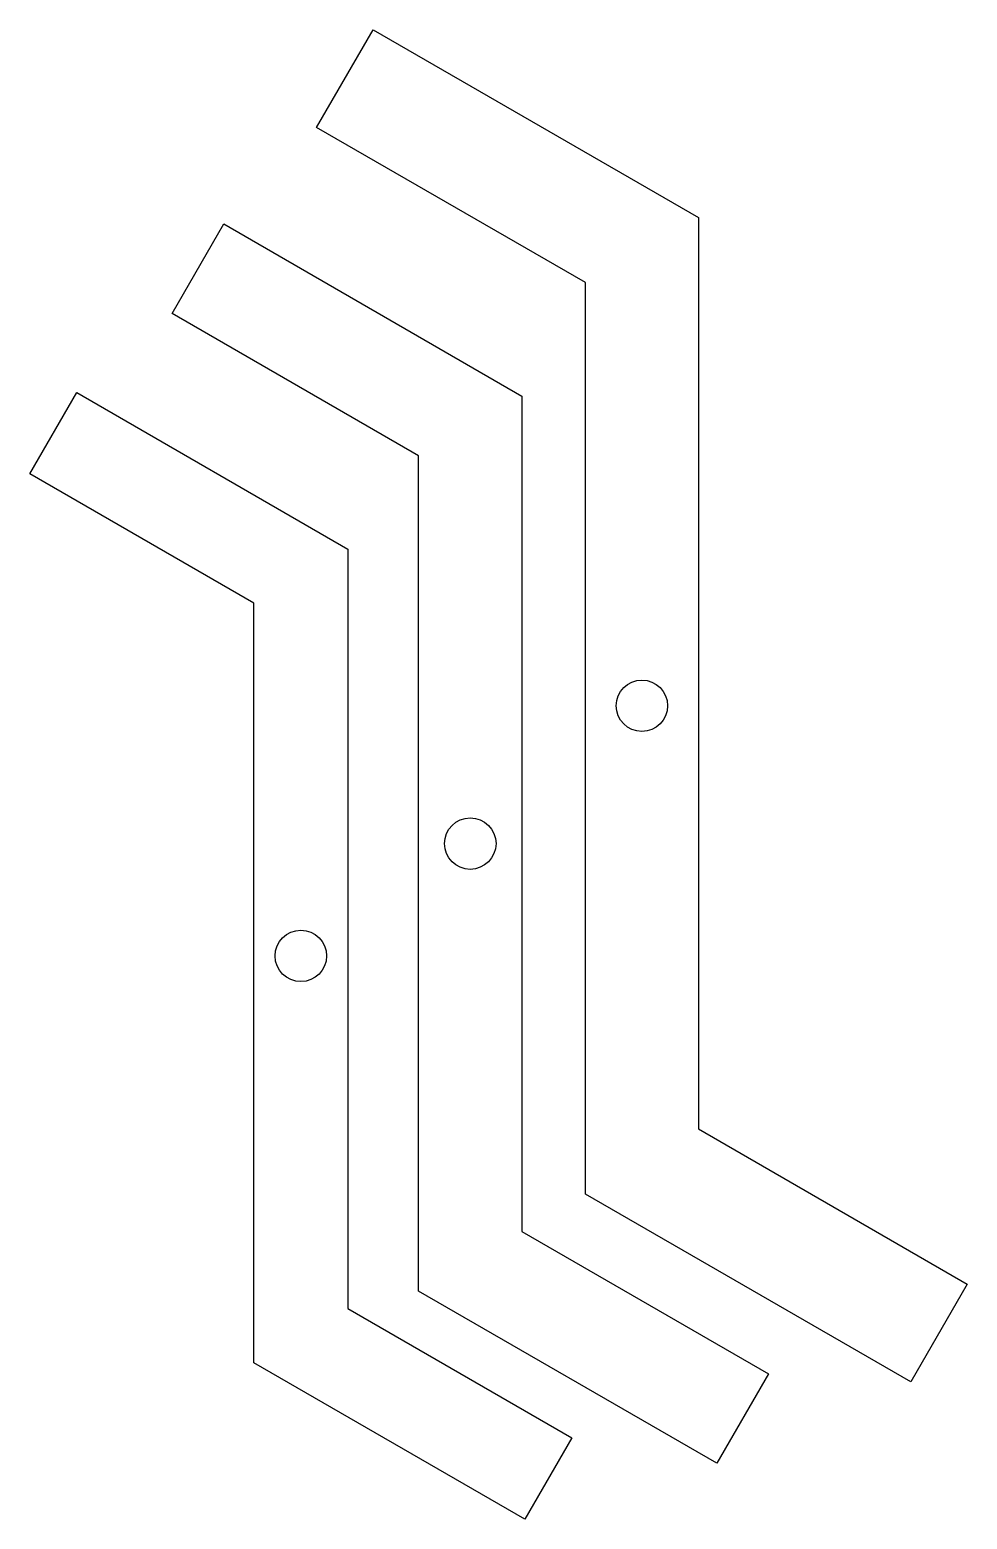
# Model space of a CAD drawing. Header units: millimetres. Extents: x -194 to 204, y -294 to 340.
import ezdxf

# ---------------------------------------------------------------- set-up
doc = ezdxf.new("R2010")
doc.units = ezdxf.units.MM
doc.layers.get('0').update_dxf_attribs({"linetype": 'CONTINUOUS'})

msp = doc.modelspace()

# ---------------------------------------------------------------- linework, layer by layer
for points in [[(-48.47, 340), (89.85, 260.15), (89.85, -127.57), (204.16, -193.57), (180.16, -235.14), (41.85, -155.28), (41.85, 232.43), (-72.47, 298.43)], [(-111.93, 257.41), (14.86, 184.21), (14.86, -171.2), (119.65, -231.7), (97.65, -269.8), (-29.14, -196.6), (-29.14, 158.8), (-133.93, 219.3)], [(-194.42, 151.03), (-174.42, 185.67), (-59.16, 119.12), (-59.16, -203.97), (36.1, -258.97), (16.1, -293.62), (-99.16, -227.07), (-99.16, 96.03)]]:
    msp.add_lwpolyline(points, close=True)
for centre in [(65.85, 52.43), (-7.14, -6.2), (-79.16, -53.97)]:
    msp.add_circle(centre, 10.95)

doc.saveas('drawing.dxf')
